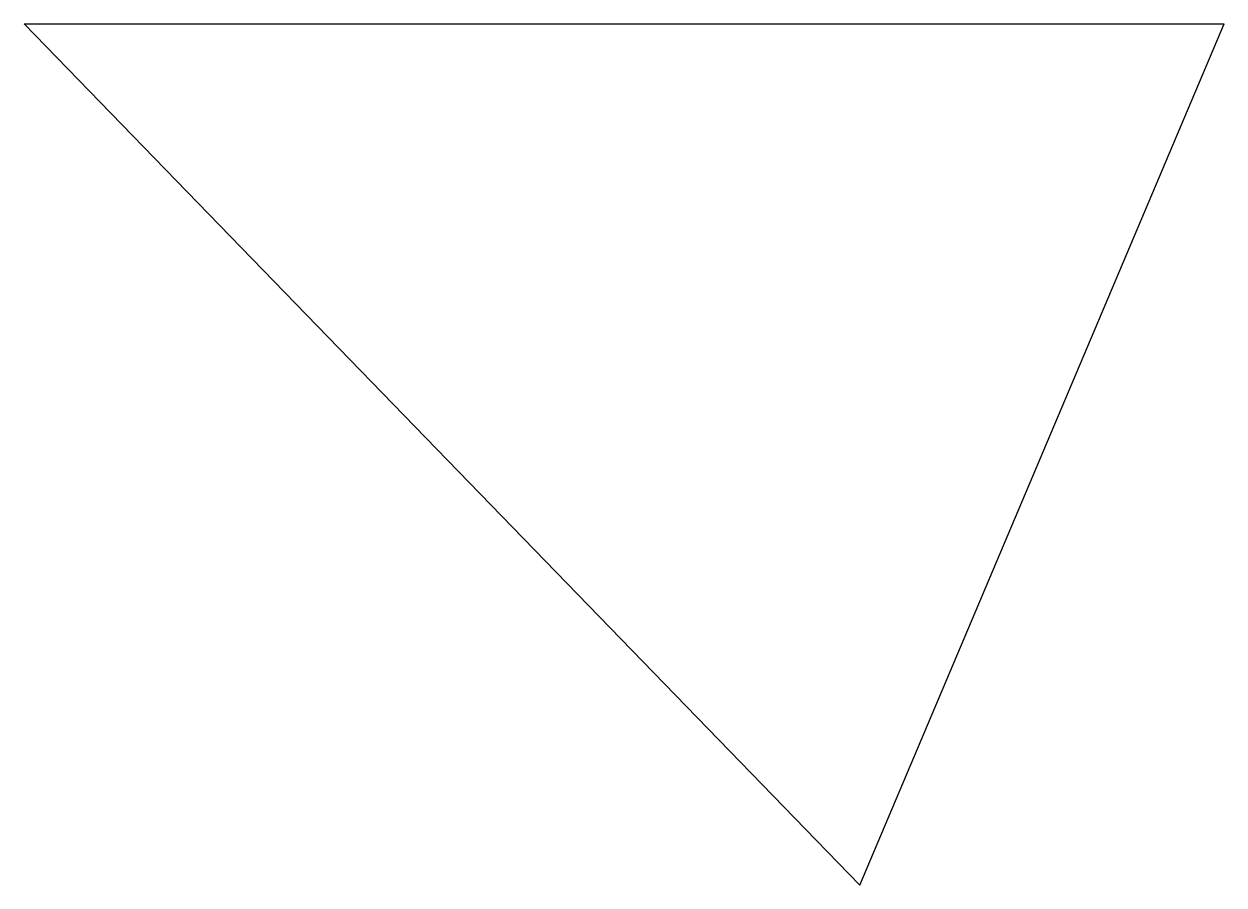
# Model space of a CAD drawing. Header units: inches. Extents: x 1.01 to 5.33, y -44.03 to -40.93.
import ezdxf

# ---------------------------------------------------------------- set-up
doc = ezdxf.new("R2010")
doc.units = ezdxf.units.IN
doc.header["$MEASUREMENT"] = 0
doc.layers.add('Layer 1', color=7, linetype='Continuous', lineweight=0)

# ---------------------------------------------------------------- blocks, each defined once
blk = doc.blocks.new('Block_0')
at = {"layer": 'Layer 1', "color": 7, "lineweight": 25}
for p, q in [((1.0117, -40.9291), (5.3294, -40.9291)), ((1.0117, -40.9291), (4.0189, -44.0274)), ((4.0189, -44.0274), (5.3294, -40.9291))]:
    blk.add_line(p, q, dxfattribs=at)

msp = doc.modelspace()

# ---------------------------------------------------------------- block references
at = {"layer": 'Layer 1'}
msp.add_blockref('Block_0', (0, 0), dxfattribs=at)

doc.saveas('drawing.dxf')
